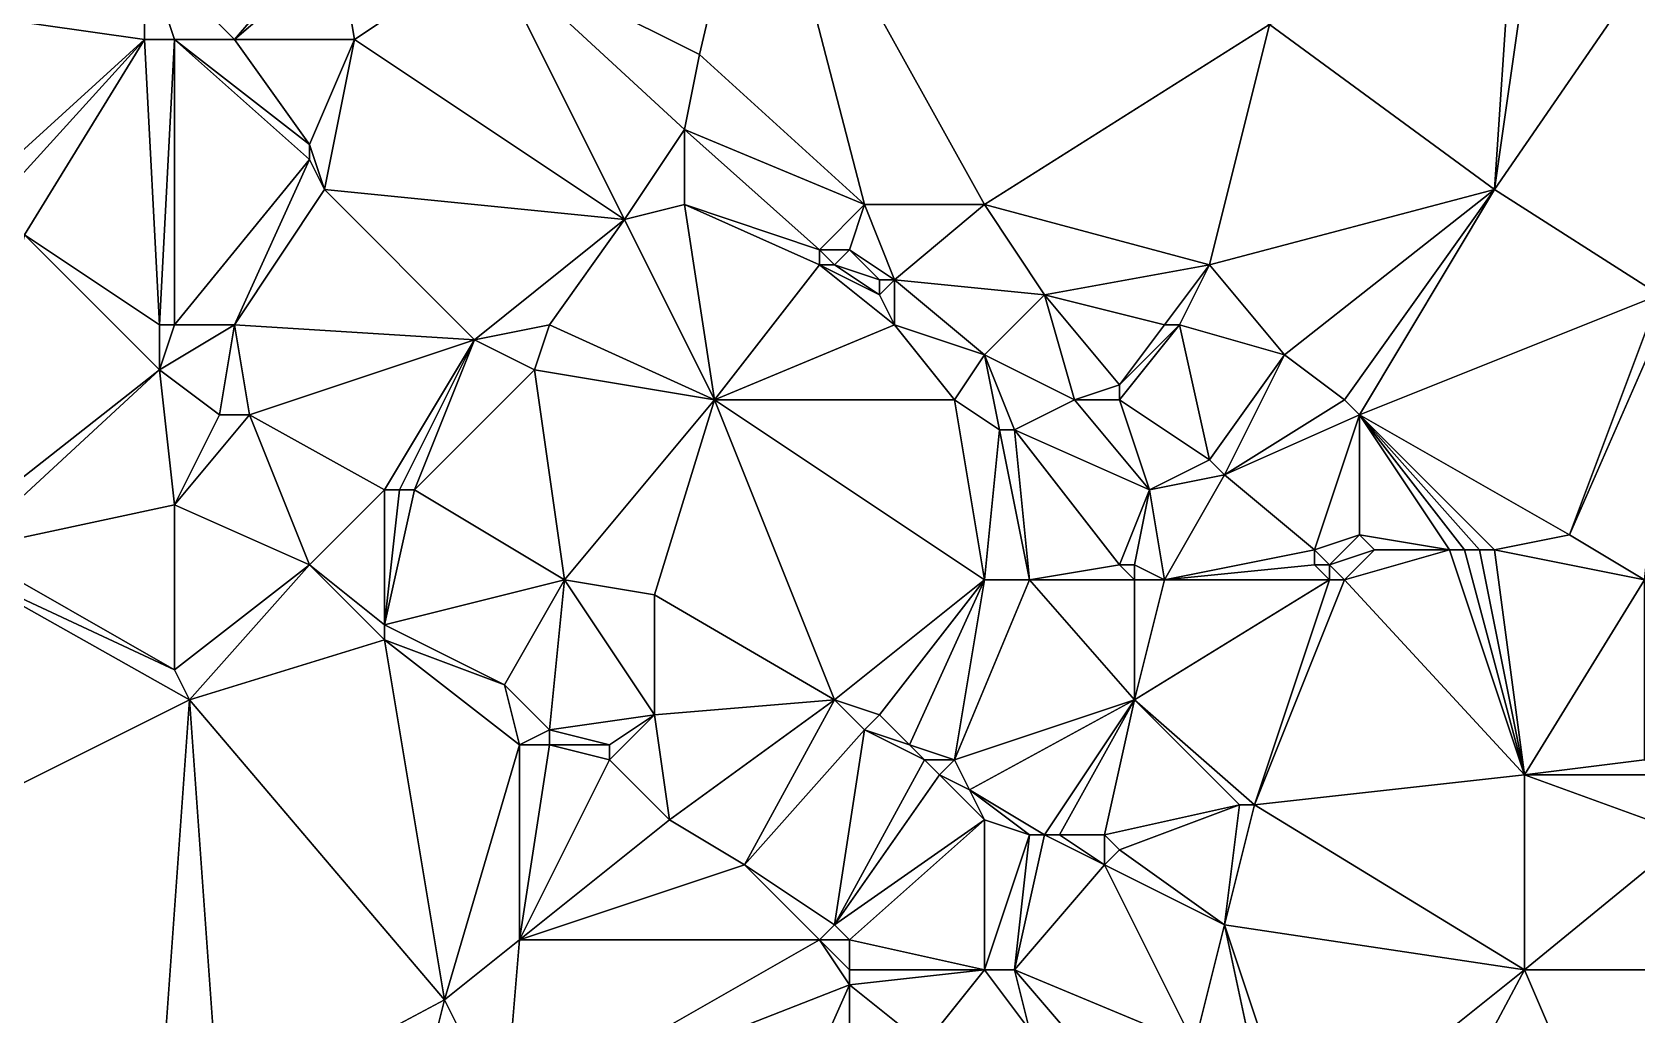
# Model space of a CAD drawing. Extents: x 2679276 to 2679656, y 1246784 to 1247152.
# Drawn here: x 2679454 to 2679507.5, y 1246827.2 to 1246860 of the extents above; entities that cross this region are included whole.
import ezdxf

# ---------------------------------------------------------------- set-up
doc = ezdxf.new("R2010")
doc.units = 0

msp = doc.modelspace()

# ---------------------------------------------------------------- linework, layer by layer
for points in [[(2679478.25, 1246867.75, 455.873), (2679469.25, 1246862.75, 459.515), (2679476.25, 1246859.25, 457.322)], [(2679478.25, 1246867.75, 455.873), (2679476.25, 1246859.25, 457.322), (2679481.75, 1246854.25, 456.858)], [(2679485.75, 1246854.25, 455.747), (2679495.25, 1246860.25, 455.411), (2679478.25, 1246867.75, 455.873)], [(2679485.75, 1246854.25, 455.747), (2679478.25, 1246867.75, 455.873), (2679481.75, 1246854.25, 456.858)], [(2679463.75, 1246863.25, 460.552), (2679457.75, 1246862.75, 460.731), (2679460.75, 1246859.75, 461.087)], [(2679463.75, 1246863.25, 460.552), (2679460.75, 1246859.75, 461.087), (2679464.25, 1246862.75, 460.628)], [(2679457.75, 1246862.75, 460.731), (2679447.25, 1246861.25, 461.699), (2679457.75, 1246859.75, 461.163)], [(2679458.75, 1246859.75, 461.115), (2679460.75, 1246859.75, 461.087), (2679457.75, 1246862.75, 460.731)], [(2679457.75, 1246862.75, 460.731), (2679457.75, 1246859.75, 461.163), (2679458.75, 1246859.75, 461.115)], [(2679464.75, 1246859.75, 461.039), (2679464.25, 1246862.75, 460.628), (2679460.75, 1246859.75, 461.087)], [(2679464.75, 1246859.75, 461.039), (2679469.25, 1246862.75, 459.515), (2679464.25, 1246862.75, 460.628)], [(2679469.25, 1246862.75, 459.515), (2679464.75, 1246859.75, 461.039), (2679473.75, 1246853.75, 458.662)], [(2679469.25, 1246862.75, 459.515), (2679475.75, 1246856.75, 457.673), (2679476.25, 1246859.25, 457.322)], [(2679473.75, 1246853.75, 458.662), (2679475.75, 1246856.75, 457.673), (2679469.25, 1246862.75, 459.515)], [(2679503.75, 1246861.75, 454.001), (2679502.75, 1246854.75, 454.679), (2679508.25, 1246862.75, 453.886)], [(2679508.25, 1246851.25, 455.258), (2679508.25, 1246862.75, 453.886), (2679502.75, 1246854.75, 454.679)], [(2679495.25, 1246860.25, 455.411), (2679502.75, 1246854.75, 454.679), (2679503.25, 1246862.25, 453.984)], [(2679503.75, 1246861.75, 454.001), (2679503.25, 1246862.25, 453.984), (2679502.75, 1246854.75, 454.679)], [(2679457.75, 1246859.75, 461.163), (2679447.25, 1246861.25, 461.699), (2679452.25, 1246854.75, 462.696)], [(2679495.25, 1246860.25, 455.411), (2679485.75, 1246854.25, 455.747), (2679493.25, 1246852.25, 455.469)], [(2679495.25, 1246860.25, 455.411), (2679493.25, 1246852.25, 455.469), (2679502.75, 1246854.75, 454.679)], [(2679452.75, 1246854.25, 462.757), (2679457.75, 1246859.75, 461.163), (2679452.25, 1246854.75, 462.696)], [(2679452.75, 1246854.25, 462.757), (2679453.75, 1246853.25, 462.89), (2679457.75, 1246859.75, 461.163)], [(2679458.25, 1246850.25, 463.404), (2679457.75, 1246859.75, 461.163), (2679453.75, 1246853.25, 462.89)], [(2679457.75, 1246859.75, 461.163), (2679458.25, 1246850.25, 463.404), (2679458.75, 1246859.75, 461.115)], [(2679458.75, 1246850.25, 463.404), (2679458.75, 1246859.75, 461.115), (2679458.25, 1246850.25, 463.404)], [(2679458.75, 1246850.25, 463.404), (2679463.25, 1246855.75, 461.38), (2679458.75, 1246859.75, 461.115)], [(2679460.75, 1246859.75, 461.087), (2679458.75, 1246859.75, 461.115), (2679463.25, 1246856.25, 461.318)], [(2679463.25, 1246856.25, 461.318), (2679458.75, 1246859.75, 461.115), (2679463.25, 1246855.75, 461.38)], [(2679464.75, 1246859.75, 461.039), (2679460.75, 1246859.75, 461.087), (2679463.25, 1246856.25, 461.318)], [(2679463.75, 1246854.75, 461.415), (2679464.75, 1246859.75, 461.039), (2679463.25, 1246856.25, 461.318)], [(2679464.75, 1246859.75, 461.039), (2679463.75, 1246854.75, 461.415), (2679473.75, 1246853.75, 458.662)], [(2679475.75, 1246856.75, 457.673), (2679481.75, 1246854.25, 456.858), (2679476.25, 1246859.25, 457.322)], [(2679475.75, 1246856.75, 457.673), (2679473.75, 1246853.75, 458.662), (2679475.75, 1246854.25, 458.164)], [(2679480.25, 1246852.75, 457.921), (2679475.75, 1246856.75, 457.673), (2679475.75, 1246854.25, 458.164)], [(2679481.75, 1246854.25, 456.858), (2679475.75, 1246856.75, 457.673), (2679480.25, 1246852.75, 457.921)], [(2679463.75, 1246854.75, 461.415), (2679463.25, 1246856.25, 461.318), (2679463.25, 1246855.75, 461.38)], [(2679458.75, 1246850.25, 463.404), (2679460.75, 1246850.25, 463.235), (2679463.25, 1246855.75, 461.38)], [(2679463.75, 1246854.75, 461.415), (2679463.25, 1246855.75, 461.38), (2679460.75, 1246850.25, 463.235)], [(2679460.75, 1246850.25, 463.235), (2679468.75, 1246849.75, 460.308), (2679463.75, 1246854.75, 461.415)], [(2679468.75, 1246849.75, 460.308), (2679473.75, 1246853.75, 458.662), (2679463.75, 1246854.75, 461.415)], [(2679495.75, 1246849.25, 455.608), (2679502.75, 1246854.75, 454.679), (2679493.25, 1246852.25, 455.469)], [(2679497.75, 1246847.75, 455.573), (2679502.75, 1246854.75, 454.679), (2679495.75, 1246849.25, 455.608)], [(2679497.75, 1246847.75, 455.573), (2679498.25, 1246847.25, 455.592), (2679502.75, 1246854.75, 454.679)], [(2679508.25, 1246851.25, 455.258), (2679502.75, 1246854.75, 454.679), (2679498.25, 1246847.25, 455.592)], [(2679473.75, 1246853.75, 458.662), (2679476.75, 1246847.75, 459.768), (2679475.75, 1246854.25, 458.164)], [(2679480.25, 1246852.75, 457.921), (2679475.75, 1246854.25, 458.164), (2679480.25, 1246852.25, 458.087)], [(2679480.25, 1246852.25, 458.087), (2679475.75, 1246854.25, 458.164), (2679476.75, 1246847.75, 459.768)], [(2679481.75, 1246854.25, 456.858), (2679480.25, 1246852.75, 457.921), (2679481.25, 1246852.75, 457.757)], [(2679481.75, 1246854.25, 456.858), (2679481.25, 1246852.75, 457.757), (2679482.75, 1246851.75, 457.809)], [(2679485.75, 1246854.25, 455.747), (2679481.75, 1246854.25, 456.858), (2679482.75, 1246851.75, 457.809)], [(2679485.75, 1246854.25, 455.747), (2679482.75, 1246851.75, 457.809), (2679487.75, 1246851.25, 456.335)], [(2679487.75, 1246851.25, 456.335), (2679493.25, 1246852.25, 455.469), (2679485.75, 1246854.25, 455.747)], [(2679471.25, 1246850.25, 459.734), (2679473.75, 1246853.75, 458.662), (2679468.75, 1246849.75, 460.308)], [(2679471.25, 1246850.25, 459.734), (2679476.75, 1246847.75, 459.768), (2679473.75, 1246853.75, 458.662)], [(2679451.25, 1246843.25, 463.565), (2679458.25, 1246848.75, 463.535), (2679453.75, 1246853.25, 462.89)], [(2679458.25, 1246848.75, 463.535), (2679458.25, 1246850.25, 463.404), (2679453.75, 1246853.25, 462.89)], [(2679480.25, 1246852.25, 458.087), (2679480.75, 1246852.25, 458.017), (2679480.25, 1246852.75, 457.921)], [(2679481.25, 1246852.75, 457.757), (2679480.25, 1246852.75, 457.921), (2679480.75, 1246852.25, 458.017)], [(2679481.25, 1246852.75, 457.757), (2679480.75, 1246852.25, 458.017), (2679482.25, 1246851.75, 457.935)], [(2679482.25, 1246851.75, 457.935), (2679482.75, 1246851.75, 457.809), (2679481.25, 1246852.75, 457.757)], [(2679476.75, 1246847.75, 459.768), (2679482.75, 1246850.25, 458.213), (2679480.25, 1246852.25, 458.087)], [(2679480.25, 1246852.25, 458.087), (2679482.25, 1246851.25, 458.076), (2679480.75, 1246852.25, 458.017)], [(2679482.25, 1246851.25, 458.076), (2679480.25, 1246852.25, 458.087), (2679482.75, 1246850.25, 458.213)], [(2679482.25, 1246851.25, 458.076), (2679482.25, 1246851.75, 457.935), (2679480.75, 1246852.25, 458.017)], [(2679482.75, 1246850.25, 458.213), (2679482.75, 1246851.75, 457.809), (2679482.25, 1246851.25, 458.076)], [(2679482.25, 1246851.75, 457.935), (2679482.25, 1246851.25, 458.076), (2679482.75, 1246851.75, 457.809)], [(2679485.75, 1246849.25, 458.033), (2679487.75, 1246851.25, 456.335), (2679482.75, 1246851.75, 457.809)], [(2679482.75, 1246850.25, 458.213), (2679485.75, 1246849.25, 458.033), (2679482.75, 1246851.75, 457.809)], [(2679487.75, 1246851.25, 456.335), (2679491.75, 1246850.25, 456.122), (2679493.25, 1246852.25, 455.469)], [(2679492.25, 1246850.25, 455.99), (2679493.25, 1246852.25, 455.469), (2679491.75, 1246850.25, 456.122)], [(2679495.75, 1246849.25, 455.608), (2679493.25, 1246852.25, 455.469), (2679492.25, 1246850.25, 455.99)], [(2679485.75, 1246849.25, 458.033), (2679488.75, 1246847.75, 458.3), (2679487.75, 1246851.25, 456.335)], [(2679487.75, 1246851.25, 456.335), (2679490.25, 1246848.25, 457.86), (2679491.75, 1246850.25, 456.122)], [(2679490.25, 1246848.25, 457.86), (2679487.75, 1246851.25, 456.335), (2679488.75, 1246847.75, 458.3)], [(2679498.25, 1246847.25, 455.592), (2679505.25, 1246843.25, 455.545), (2679508.25, 1246851.25, 455.258)], [(2679508.75, 1246851.25, 455.251), (2679508.25, 1246851.25, 455.258), (2679505.25, 1246843.25, 455.545)], [(2679505.25, 1246843.25, 455.545), (2679507.75, 1246841.75, 455.564), (2679508.75, 1246851.25, 455.251)], [(2679460.25, 1246847.25, 463.529), (2679460.75, 1246850.25, 463.235), (2679458.25, 1246848.75, 463.535)], [(2679458.75, 1246850.25, 463.404), (2679458.25, 1246848.75, 463.535), (2679460.75, 1246850.25, 463.235)], [(2679458.25, 1246850.25, 463.404), (2679458.25, 1246848.75, 463.535), (2679458.75, 1246850.25, 463.404)], [(2679460.25, 1246847.25, 463.529), (2679461.25, 1246847.25, 463.381), (2679460.75, 1246850.25, 463.235)], [(2679460.75, 1246850.25, 463.235), (2679461.25, 1246847.25, 463.381), (2679468.75, 1246849.75, 460.308)], [(2679470.75, 1246848.75, 460.097), (2679471.25, 1246850.25, 459.734), (2679468.75, 1246849.75, 460.308)], [(2679470.75, 1246848.75, 460.097), (2679476.75, 1246847.75, 459.768), (2679471.25, 1246850.25, 459.734)], [(2679476.75, 1246847.75, 459.768), (2679484.75, 1246847.75, 458.757), (2679482.75, 1246850.25, 458.213)], [(2679484.75, 1246847.75, 458.757), (2679485.75, 1246849.25, 458.033), (2679482.75, 1246850.25, 458.213)], [(2679490.25, 1246848.25, 457.86), (2679492.25, 1246850.25, 455.99), (2679491.75, 1246850.25, 456.122)], [(2679493.25, 1246845.75, 457.954), (2679492.25, 1246850.25, 455.99), (2679490.25, 1246847.75, 458.048)], [(2679490.25, 1246848.25, 457.86), (2679490.25, 1246847.75, 458.048), (2679492.25, 1246850.25, 455.99)], [(2679495.75, 1246849.25, 455.608), (2679492.25, 1246850.25, 455.99), (2679493.25, 1246845.75, 457.954)], [(2679461.25, 1246847.25, 463.381), (2679465.75, 1246844.75, 461.873), (2679468.75, 1246849.75, 460.308)], [(2679466.25, 1246844.75, 461.7), (2679468.75, 1246849.75, 460.308), (2679465.75, 1246844.75, 461.873)], [(2679466.25, 1246844.75, 461.7), (2679466.75, 1246844.75, 461.546), (2679468.75, 1246849.75, 460.308)], [(2679470.75, 1246848.75, 460.097), (2679468.75, 1246849.75, 460.308), (2679466.75, 1246844.75, 461.546)], [(2679484.75, 1246847.75, 458.757), (2679486.25, 1246846.75, 458.892), (2679485.75, 1246849.25, 458.033)], [(2679488.75, 1246847.75, 458.3), (2679485.75, 1246849.25, 458.033), (2679486.75, 1246846.75, 458.83)], [(2679486.75, 1246846.75, 458.83), (2679485.75, 1246849.25, 458.033), (2679486.25, 1246846.75, 458.892)], [(2679493.75, 1246845.25, 457.961), (2679495.75, 1246849.25, 455.608), (2679493.25, 1246845.75, 457.954)], [(2679497.75, 1246847.75, 455.573), (2679495.75, 1246849.25, 455.608), (2679493.75, 1246845.25, 457.961)], [(2679451.25, 1246843.25, 463.565), (2679451.75, 1246842.75, 463.616), (2679458.25, 1246848.75, 463.535)], [(2679458.75, 1246844.25, 463.621), (2679458.25, 1246848.75, 463.535), (2679451.75, 1246842.75, 463.616)], [(2679458.75, 1246844.25, 463.621), (2679460.25, 1246847.25, 463.529), (2679458.25, 1246848.75, 463.535)], [(2679471.75, 1246841.75, 461.138), (2679470.75, 1246848.75, 460.097), (2679466.75, 1246844.75, 461.546)], [(2679470.75, 1246848.75, 460.097), (2679471.75, 1246841.75, 461.138), (2679476.75, 1246847.75, 459.768)], [(2679490.25, 1246847.75, 458.048), (2679490.25, 1246848.25, 457.86), (2679488.75, 1246847.75, 458.3)], [(2679474.75, 1246841.25, 460.619), (2679476.75, 1246847.75, 459.768), (2679471.75, 1246841.75, 461.138)], [(2679474.75, 1246841.25, 460.619), (2679480.75, 1246837.75, 460.847), (2679476.75, 1246847.75, 459.768)], [(2679484.75, 1246847.75, 458.757), (2679476.75, 1246847.75, 459.768), (2679485.75, 1246841.75, 460.106)], [(2679485.75, 1246841.75, 460.106), (2679476.75, 1246847.75, 459.768), (2679480.75, 1246837.75, 460.847)], [(2679484.75, 1246847.75, 458.757), (2679485.75, 1246841.75, 460.106), (2679486.25, 1246846.75, 458.892)], [(2679488.75, 1246847.75, 458.3), (2679486.75, 1246846.75, 458.83), (2679491.25, 1246844.75, 458.467)], [(2679490.25, 1246847.75, 458.048), (2679488.75, 1246847.75, 458.3), (2679491.25, 1246844.75, 458.467)], [(2679490.25, 1246847.75, 458.048), (2679491.25, 1246844.75, 458.467), (2679493.25, 1246845.75, 457.954)], [(2679497.75, 1246847.75, 455.573), (2679493.75, 1246845.25, 457.961), (2679498.25, 1246847.25, 455.592)], [(2679460.25, 1246847.25, 463.529), (2679458.75, 1246844.25, 463.621), (2679461.25, 1246847.25, 463.381)], [(2679458.75, 1246844.25, 463.621), (2679463.25, 1246842.25, 462.91), (2679461.25, 1246847.25, 463.381)], [(2679461.25, 1246847.25, 463.381), (2679463.25, 1246842.25, 462.91), (2679465.75, 1246844.75, 461.873)], [(2679496.75, 1246842.75, 458.389), (2679498.25, 1246847.25, 455.592), (2679493.75, 1246845.25, 457.961)], [(2679498.25, 1246847.25, 455.592), (2679496.75, 1246842.75, 458.389), (2679498.25, 1246843.25, 457.65)], [(2679498.25, 1246843.25, 457.65), (2679501.25, 1246842.75, 456.476), (2679498.25, 1246847.25, 455.592)], [(2679502.25, 1246842.75, 456.117), (2679502.75, 1246842.75, 455.984), (2679498.25, 1246847.25, 455.592)], [(2679502.25, 1246842.75, 456.117), (2679498.25, 1246847.25, 455.592), (2679501.75, 1246842.75, 456.28)], [(2679505.25, 1246843.25, 455.545), (2679498.25, 1246847.25, 455.592), (2679502.75, 1246842.75, 455.984)], [(2679501.75, 1246842.75, 456.28), (2679498.25, 1246847.25, 455.592), (2679501.25, 1246842.75, 456.476)], [(2679487.25, 1246841.75, 459.972), (2679486.25, 1246846.75, 458.892), (2679485.75, 1246841.75, 460.106)], [(2679486.25, 1246846.75, 458.892), (2679487.25, 1246841.75, 459.972), (2679486.75, 1246846.75, 458.83)], [(2679490.25, 1246842.25, 459.355), (2679491.25, 1246844.75, 458.467), (2679486.75, 1246846.75, 458.83)], [(2679487.25, 1246841.75, 459.972), (2679490.25, 1246842.25, 459.355), (2679486.75, 1246846.75, 458.83)], [(2679493.75, 1246845.25, 457.961), (2679493.25, 1246845.75, 457.954), (2679491.25, 1246844.75, 458.467)], [(2679491.25, 1246844.75, 458.467), (2679491.75, 1246841.75, 459.204), (2679493.75, 1246845.25, 457.961)], [(2679496.75, 1246842.75, 458.389), (2679493.75, 1246845.25, 457.961), (2679491.75, 1246841.75, 459.204)], [(2679458.75, 1246838.75, 463.38), (2679458.75, 1246844.25, 463.621), (2679451.75, 1246842.75, 463.616)], [(2679458.75, 1246844.25, 463.621), (2679458.75, 1246838.75, 463.38), (2679463.25, 1246842.25, 462.91)], [(2679463.25, 1246842.25, 462.91), (2679465.75, 1246840.25, 462.358), (2679465.75, 1246844.75, 461.873)], [(2679466.25, 1246844.75, 461.7), (2679465.75, 1246844.75, 461.873), (2679465.75, 1246840.25, 462.358)], [(2679471.75, 1246841.75, 461.138), (2679466.75, 1246844.75, 461.546), (2679465.75, 1246840.25, 462.358)], [(2679466.25, 1246844.75, 461.7), (2679465.75, 1246840.25, 462.358), (2679466.75, 1246844.75, 461.546)], [(2679490.75, 1246842.25, 459.24), (2679491.25, 1246844.75, 458.467), (2679490.25, 1246842.25, 459.355)], [(2679490.75, 1246842.25, 459.24), (2679491.75, 1246841.75, 459.204), (2679491.25, 1246844.75, 458.467)], [(2679496.75, 1246842.75, 458.389), (2679497.25, 1246842.25, 458.489), (2679498.25, 1246843.25, 457.65)], [(2679498.75, 1246842.75, 457.742), (2679498.25, 1246843.25, 457.65), (2679497.25, 1246842.25, 458.489)], [(2679498.25, 1246843.25, 457.65), (2679498.75, 1246842.75, 457.742), (2679501.25, 1246842.75, 456.476)], [(2679505.25, 1246843.25, 455.545), (2679502.75, 1246842.75, 455.984), (2679507.75, 1246841.75, 455.564)], [(2679451.75, 1246842.75, 463.616), (2679451.25, 1246842.25, 463.744), (2679458.75, 1246838.75, 463.38)], [(2679496.75, 1246842.25, 458.581), (2679496.75, 1246842.75, 458.389), (2679491.75, 1246841.75, 459.204)], [(2679496.75, 1246842.25, 458.581), (2679497.25, 1246842.25, 458.489), (2679496.75, 1246842.75, 458.389)], [(2679497.25, 1246842.25, 458.489), (2679497.75, 1246841.75, 458.547), (2679498.75, 1246842.75, 457.742)], [(2679497.75, 1246841.75, 458.547), (2679503.75, 1246835.25, 458.432), (2679501.25, 1246842.75, 456.476)], [(2679498.75, 1246842.75, 457.742), (2679497.75, 1246841.75, 458.547), (2679501.25, 1246842.75, 456.476)], [(2679501.75, 1246842.75, 456.28), (2679501.25, 1246842.75, 456.476), (2679503.75, 1246835.25, 458.432)], [(2679502.25, 1246842.75, 456.117), (2679501.75, 1246842.75, 456.28), (2679503.75, 1246835.25, 458.432)], [(2679502.25, 1246842.75, 456.117), (2679503.75, 1246835.25, 458.432), (2679502.75, 1246842.75, 455.984)], [(2679503.75, 1246835.25, 458.432), (2679507.75, 1246841.75, 455.564), (2679502.75, 1246842.75, 455.984)], [(2679445.25, 1246830.75, 467.109), (2679459.25, 1246837.75, 463.468), (2679451.25, 1246842.25, 463.744)], [(2679458.75, 1246838.75, 463.38), (2679451.25, 1246842.25, 463.744), (2679459.25, 1246837.75, 463.468)], [(2679458.75, 1246838.75, 463.38), (2679459.25, 1246837.75, 463.468), (2679463.25, 1246842.25, 462.91)], [(2679459.25, 1246837.75, 463.468), (2679465.75, 1246839.75, 462.429), (2679463.25, 1246842.25, 462.91)], [(2679465.75, 1246840.25, 462.358), (2679463.25, 1246842.25, 462.91), (2679465.75, 1246839.75, 462.429)], [(2679490.25, 1246842.25, 459.355), (2679487.25, 1246841.75, 459.972), (2679490.75, 1246841.75, 459.422)], [(2679490.75, 1246842.25, 459.24), (2679490.25, 1246842.25, 459.355), (2679490.75, 1246841.75, 459.422)], [(2679490.75, 1246841.75, 459.422), (2679491.75, 1246841.75, 459.204), (2679490.75, 1246842.25, 459.24)], [(2679496.75, 1246842.25, 458.581), (2679491.75, 1246841.75, 459.204), (2679497.25, 1246841.75, 458.65)], [(2679497.25, 1246841.75, 458.65), (2679497.25, 1246842.25, 458.489), (2679496.75, 1246842.25, 458.581)], [(2679497.25, 1246841.75, 458.65), (2679497.75, 1246841.75, 458.547), (2679497.25, 1246842.25, 458.489)], [(2679469.75, 1246838.25, 462.606), (2679471.75, 1246841.75, 461.138), (2679465.75, 1246840.25, 462.358)], [(2679471.75, 1246841.75, 461.138), (2679469.75, 1246838.25, 462.606), (2679471.25, 1246836.75, 462.836)], [(2679471.25, 1246836.75, 462.836), (2679474.75, 1246837.25, 462.087), (2679471.75, 1246841.75, 461.138)], [(2679474.75, 1246841.25, 460.619), (2679471.75, 1246841.75, 461.138), (2679474.75, 1246837.25, 462.087)], [(2679482.25, 1246837.25, 460.826), (2679485.75, 1246841.75, 460.106), (2679480.75, 1246837.75, 460.847)], [(2679483.25, 1246836.25, 460.966), (2679485.75, 1246841.75, 460.106), (2679482.25, 1246837.25, 460.826)], [(2679485.75, 1246841.75, 460.106), (2679483.25, 1246836.25, 460.966), (2679484.75, 1246835.75, 460.914)], [(2679490.75, 1246837.75, 460.429), (2679487.25, 1246841.75, 459.972), (2679484.75, 1246835.75, 460.914)], [(2679487.25, 1246841.75, 459.972), (2679485.75, 1246841.75, 460.106), (2679484.75, 1246835.75, 460.914)], [(2679490.75, 1246837.75, 460.429), (2679490.75, 1246841.75, 459.422), (2679487.25, 1246841.75, 459.972)], [(2679497.25, 1246841.75, 458.65), (2679490.75, 1246837.75, 460.429), (2679494.75, 1246834.25, 460.456)], [(2679490.75, 1246841.75, 459.422), (2679490.75, 1246837.75, 460.429), (2679491.75, 1246841.75, 459.204)], [(2679490.75, 1246837.75, 460.429), (2679497.25, 1246841.75, 458.65), (2679491.75, 1246841.75, 459.204)], [(2679497.75, 1246841.75, 458.547), (2679497.25, 1246841.75, 458.65), (2679494.75, 1246834.25, 460.456)], [(2679503.75, 1246835.25, 458.432), (2679497.75, 1246841.75, 458.547), (2679494.75, 1246834.25, 460.456)], [(2679507.75, 1246841.75, 455.564), (2679503.75, 1246835.25, 458.432), (2679507.75, 1246835.75, 458.02)], [(2679480.75, 1246837.75, 460.847), (2679474.75, 1246841.25, 460.619), (2679474.75, 1246837.25, 462.087)], [(2679465.75, 1246840.25, 462.358), (2679465.75, 1246839.75, 462.429), (2679469.75, 1246838.25, 462.606)], [(2679459.25, 1246837.75, 463.468), (2679467.75, 1246827.75, 463.91), (2679465.75, 1246839.75, 462.429)], [(2679470.25, 1246836.25, 462.963), (2679465.75, 1246839.75, 462.429), (2679467.75, 1246827.75, 463.91)], [(2679470.25, 1246836.25, 462.963), (2679469.75, 1246838.25, 462.606), (2679465.75, 1246839.75, 462.429)], [(2679470.25, 1246836.25, 462.963), (2679471.25, 1246836.75, 462.836), (2679469.75, 1246838.25, 462.606)], [(2679459.25, 1246837.75, 463.468), (2679445.25, 1246830.75, 467.109), (2679458.25, 1246823.75, 467.324)], [(2679459.25, 1246837.75, 463.468), (2679458.25, 1246823.75, 467.324), (2679460.25, 1246823.75, 467.07)], [(2679459.25, 1246837.75, 463.468), (2679460.25, 1246823.75, 467.07), (2679467.75, 1246827.75, 463.91)], [(2679480.75, 1246837.75, 460.847), (2679474.75, 1246837.25, 462.087), (2679475.25, 1246833.75, 463.093)], [(2679475.25, 1246833.75, 463.093), (2679477.75, 1246832.25, 463.283), (2679480.75, 1246837.75, 460.847)], [(2679481.75, 1246836.75, 460.998), (2679480.75, 1246837.75, 460.847), (2679477.75, 1246832.25, 463.283)], [(2679481.75, 1246836.75, 460.998), (2679482.25, 1246837.25, 460.826), (2679480.75, 1246837.75, 460.847)], [(2679484.75, 1246835.75, 460.914), (2679485.25, 1246834.75, 461.061), (2679490.75, 1246837.75, 460.429)], [(2679487.75, 1246833.25, 460.896), (2679490.75, 1246837.75, 460.429), (2679485.25, 1246834.75, 461.061)], [(2679490.75, 1246837.75, 460.429), (2679487.75, 1246833.25, 460.896), (2679488.25, 1246833.25, 460.863)], [(2679490.75, 1246837.75, 460.429), (2679488.25, 1246833.25, 460.863), (2679489.75, 1246833.25, 460.816)], [(2679490.75, 1246837.75, 460.429), (2679489.75, 1246833.25, 460.816), (2679494.25, 1246834.25, 460.535)], [(2679494.25, 1246834.25, 460.535), (2679494.75, 1246834.25, 460.456), (2679490.75, 1246837.75, 460.429)], [(2679473.25, 1246836.25, 462.69), (2679474.75, 1246837.25, 462.087), (2679471.25, 1246836.75, 462.836)], [(2679475.25, 1246833.75, 463.093), (2679474.75, 1246837.25, 462.087), (2679473.25, 1246835.75, 462.801)], [(2679473.25, 1246836.25, 462.69), (2679473.25, 1246835.75, 462.801), (2679474.75, 1246837.25, 462.087)], [(2679482.25, 1246837.25, 460.826), (2679481.75, 1246836.75, 460.998), (2679483.25, 1246836.25, 460.966)], [(2679467.75, 1246827.75, 463.91), (2679470.25, 1246829.75, 463.424), (2679470.25, 1246836.25, 462.963)], [(2679471.25, 1246836.25, 462.918), (2679471.25, 1246836.75, 462.836), (2679470.25, 1246836.25, 462.963)], [(2679471.25, 1246836.25, 462.918), (2679470.25, 1246829.75, 463.424), (2679473.25, 1246835.75, 462.801)], [(2679471.25, 1246836.25, 462.918), (2679470.25, 1246836.25, 462.963), (2679470.25, 1246829.75, 463.424)], [(2679471.25, 1246836.25, 462.918), (2679473.25, 1246836.25, 462.69), (2679471.25, 1246836.75, 462.836)], [(2679473.25, 1246835.75, 462.801), (2679473.25, 1246836.25, 462.69), (2679471.25, 1246836.25, 462.918)], [(2679477.75, 1246832.25, 463.283), (2679480.75, 1246830.25, 463.529), (2679481.75, 1246836.75, 460.998)], [(2679480.75, 1246830.25, 463.529), (2679483.75, 1246835.75, 461.032), (2679481.75, 1246836.75, 460.998)], [(2679483.25, 1246836.25, 460.966), (2679481.75, 1246836.75, 460.998), (2679483.75, 1246835.75, 461.032)], [(2679483.75, 1246835.75, 461.032), (2679484.75, 1246835.75, 460.914), (2679483.25, 1246836.25, 460.966)], [(2679475.25, 1246833.75, 463.093), (2679473.25, 1246835.75, 462.801), (2679470.25, 1246829.75, 463.424)], [(2679484.25, 1246835.25, 461.098), (2679483.75, 1246835.75, 461.032), (2679480.75, 1246830.25, 463.529)], [(2679484.25, 1246835.25, 461.098), (2679484.75, 1246835.75, 460.914), (2679483.75, 1246835.75, 461.032)], [(2679484.75, 1246835.75, 460.914), (2679484.25, 1246835.25, 461.098), (2679485.25, 1246834.75, 461.061)], [(2679507.75, 1246835.75, 458.02), (2679503.75, 1246835.25, 458.432), (2679508.25, 1246835.25, 458.2)], [(2679485.75, 1246833.75, 461.185), (2679484.25, 1246835.25, 461.098), (2679480.75, 1246830.25, 463.529)], [(2679484.25, 1246835.25, 461.098), (2679485.75, 1246833.75, 461.185), (2679485.25, 1246834.75, 461.061)], [(2679503.75, 1246828.75, 460.264), (2679503.75, 1246835.25, 458.432), (2679494.75, 1246834.25, 460.456)], [(2679503.75, 1246828.75, 460.264), (2679509.25, 1246833.25, 458.331), (2679503.75, 1246835.25, 458.432)], [(2679508.25, 1246835.25, 458.2), (2679503.75, 1246835.25, 458.432), (2679509.25, 1246833.25, 458.331)], [(2679487.25, 1246833.25, 460.954), (2679487.75, 1246833.25, 460.896), (2679485.25, 1246834.75, 461.061)], [(2679485.75, 1246833.75, 461.185), (2679487.25, 1246833.25, 460.954), (2679485.25, 1246834.75, 461.061)], [(2679494.25, 1246834.25, 460.535), (2679489.75, 1246833.25, 460.816), (2679490.25, 1246832.75, 460.899)], [(2679494.25, 1246834.25, 460.535), (2679490.25, 1246832.75, 460.899), (2679493.75, 1246830.25, 461.05)], [(2679494.25, 1246834.25, 460.535), (2679493.75, 1246830.25, 461.05), (2679494.75, 1246834.25, 460.456)], [(2679503.75, 1246828.75, 460.264), (2679494.75, 1246834.25, 460.456), (2679493.75, 1246830.25, 461.05)], [(2679475.25, 1246833.75, 463.093), (2679470.25, 1246829.75, 463.424), (2679477.75, 1246832.25, 463.283)], [(2679481.25, 1246829.75, 463.607), (2679485.75, 1246833.75, 461.185), (2679480.75, 1246830.25, 463.529)], [(2679485.75, 1246833.75, 461.185), (2679481.25, 1246829.75, 463.607), (2679485.75, 1246828.75, 463.244)], [(2679485.75, 1246833.75, 461.185), (2679485.75, 1246828.75, 463.244), (2679487.25, 1246833.25, 460.954)], [(2679485.75, 1246828.75, 463.244), (2679486.75, 1246828.75, 463.064), (2679487.25, 1246833.25, 460.954)], [(2679487.75, 1246833.25, 460.896), (2679487.25, 1246833.25, 460.954), (2679486.75, 1246828.75, 463.064)], [(2679489.75, 1246832.25, 461.08), (2679487.75, 1246833.25, 460.896), (2679486.75, 1246828.75, 463.064)], [(2679487.75, 1246833.25, 460.896), (2679489.75, 1246832.25, 461.08), (2679488.25, 1246833.25, 460.863)], [(2679488.25, 1246833.25, 460.863), (2679489.75, 1246832.25, 461.08), (2679489.75, 1246833.25, 460.816)], [(2679489.75, 1246833.25, 460.816), (2679489.75, 1246832.25, 461.08), (2679490.25, 1246832.75, 460.899)], [(2679510.75, 1246828.75, 458.868), (2679509.25, 1246833.25, 458.331), (2679503.75, 1246828.75, 460.264)], [(2679489.75, 1246832.25, 461.08), (2679493.75, 1246830.25, 461.05), (2679490.25, 1246832.75, 460.899)], [(2679477.75, 1246832.25, 463.283), (2679470.25, 1246829.75, 463.424), (2679480.25, 1246829.75, 463.68)], [(2679477.75, 1246832.25, 463.283), (2679480.25, 1246829.75, 463.68), (2679480.75, 1246830.25, 463.529)], [(2679489.75, 1246832.25, 461.08), (2679486.75, 1246828.75, 463.064), (2679492.75, 1246826.25, 462.533)], [(2679489.75, 1246832.25, 461.08), (2679492.75, 1246826.25, 462.533), (2679493.75, 1246830.25, 461.05)], [(2679444.75, 1246824.25, 468.428), (2679458.25, 1246823.75, 467.324), (2679445.25, 1246830.75, 467.109)], [(2679481.25, 1246829.75, 463.607), (2679480.75, 1246830.25, 463.529), (2679480.25, 1246829.75, 463.68)], [(2679492.75, 1246826.25, 462.533), (2679495.25, 1246823.25, 462.321), (2679493.75, 1246830.25, 461.05)], [(2679503.75, 1246828.75, 460.264), (2679493.75, 1246830.25, 461.05), (2679496.25, 1246822.75, 462.256)], [(2679495.25, 1246823.25, 462.321), (2679496.25, 1246822.75, 462.256), (2679493.75, 1246830.25, 461.05)], [(2679467.75, 1246827.75, 463.91), (2679469.75, 1246823.75, 464.475), (2679470.25, 1246829.75, 463.424)], [(2679469.75, 1246823.75, 464.475), (2679480.25, 1246829.75, 463.68), (2679470.25, 1246829.75, 463.424)], [(2679480.25, 1246829.75, 463.68), (2679469.75, 1246823.75, 464.475), (2679481.25, 1246828.25, 463.892)], [(2679480.25, 1246829.75, 463.68), (2679481.25, 1246828.75, 463.818), (2679481.25, 1246829.75, 463.607)], [(2679481.25, 1246828.75, 463.818), (2679480.25, 1246829.75, 463.68), (2679481.25, 1246828.25, 463.892)], [(2679481.25, 1246828.75, 463.818), (2679485.75, 1246828.75, 463.244), (2679481.25, 1246829.75, 463.607)], [(2679481.25, 1246828.25, 463.892), (2679483.75, 1246826.25, 464.09), (2679485.75, 1246828.75, 463.244)], [(2679481.25, 1246828.25, 463.892), (2679485.75, 1246828.75, 463.244), (2679481.25, 1246828.75, 463.818)], [(2679487.25, 1246826.75, 463.644), (2679485.75, 1246828.75, 463.244), (2679483.75, 1246826.25, 464.09)], [(2679485.75, 1246828.75, 463.244), (2679487.25, 1246826.75, 463.644), (2679486.75, 1246828.75, 463.064)], [(2679489.75, 1246825.25, 463.611), (2679492.75, 1246826.25, 462.533), (2679486.75, 1246828.75, 463.064)], [(2679487.25, 1246826.75, 463.644), (2679489.75, 1246825.25, 463.611), (2679486.75, 1246828.75, 463.064)], [(2679499.75, 1246821.25, 462.393), (2679503.75, 1246828.75, 460.264), (2679496.25, 1246822.75, 462.256)], [(2679503.75, 1246828.75, 460.264), (2679499.75, 1246821.25, 462.393), (2679506.75, 1246821.75, 460.735)], [(2679503.75, 1246828.75, 460.264), (2679506.75, 1246821.75, 460.735), (2679510.75, 1246828.75, 458.868)], [(2679506.75, 1246821.75, 460.735), (2679513.75, 1246817.75, 460.924), (2679510.75, 1246828.75, 458.868)], [(2679477.25, 1246819.25, 464.657), (2679481.25, 1246828.25, 463.892), (2679469.75, 1246823.75, 464.475)], [(2679477.25, 1246819.25, 464.657), (2679481.25, 1246820.75, 464.361), (2679481.25, 1246828.25, 463.892)], [(2679481.25, 1246828.25, 463.892), (2679481.25, 1246820.75, 464.361), (2679483.75, 1246826.25, 464.09)], [(2679467.75, 1246827.75, 463.91), (2679460.25, 1246823.75, 467.07), (2679466.75, 1246823.75, 465.415)], [(2679469.75, 1246823.75, 464.475), (2679467.75, 1246827.75, 463.91), (2679466.75, 1246823.75, 465.415)]]:
    msp.add_3dface(points)

doc.saveas('drawing.dxf')
